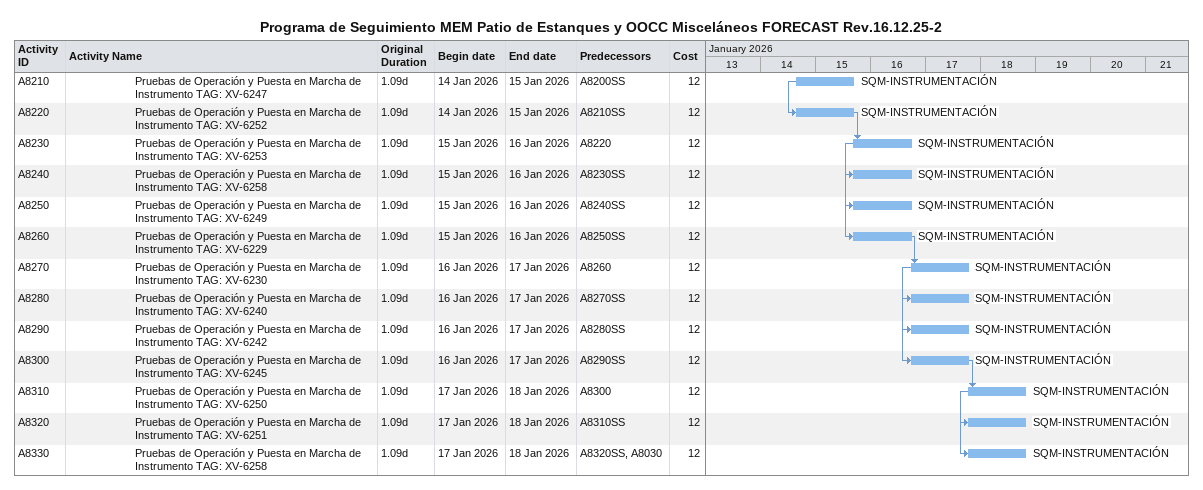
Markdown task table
Programa de Seguimiento MEM Patio de Estanques y OOCC Misceláneos FORECAST Rev.16.12.25-2

| ID | Level | Task | Original duration | Start | Finish | Predecessors | Resources | Cost |
|---|---|---|---|---|---|---|---|---|
| A8210 | 7 | Pruebas de Operación y Puesta en Marcha de Instrumento TAG: XV-6247 | 1.09d | 2026-01-14 | 2026-01-15 | A8200SS | SQM-INSTRUMENTACIÓN | 12 |
| A8220 | 7 | Pruebas de Operación y Puesta en Marcha de Instrumento TAG: XV-6252 | 1.09d | 2026-01-14 | 2026-01-15 | A8210SS | SQM-INSTRUMENTACIÓN | 12 |
| A8230 | 7 | Pruebas de Operación y Puesta en Marcha de Instrumento TAG: XV-6253 | 1.09d | 2026-01-15 | 2026-01-16 | A8220 | SQM-INSTRUMENTACIÓN | 12 |
| A8240 | 7 | Pruebas de Operación y Puesta en Marcha de Instrumento TAG: XV-6258 | 1.09d | 2026-01-15 | 2026-01-16 | A8230SS | SQM-INSTRUMENTACIÓN | 12 |
| A8250 | 7 | Pruebas de Operación y Puesta en Marcha de Instrumento TAG: XV-6249 | 1.09d | 2026-01-15 | 2026-01-16 | A8240SS | SQM-INSTRUMENTACIÓN | 12 |
| A8260 | 7 | Pruebas de Operación y Puesta en Marcha de Instrumento TAG: XV-6229 | 1.09d | 2026-01-15 | 2026-01-16 | A8250SS | SQM-INSTRUMENTACIÓN | 12 |
| A8270 | 7 | Pruebas de Operación y Puesta en Marcha de Instrumento TAG: XV-6230 | 1.09d | 2026-01-16 | 2026-01-17 | A8260 | SQM-INSTRUMENTACIÓN | 12 |
| A8280 | 7 | Pruebas de Operación y Puesta en Marcha de Instrumento TAG: XV-6240 | 1.09d | 2026-01-16 | 2026-01-17 | A8270SS | SQM-INSTRUMENTACIÓN | 12 |
| A8290 | 7 | Pruebas de Operación y Puesta en Marcha de Instrumento TAG: XV-6242 | 1.09d | 2026-01-16 | 2026-01-17 | A8280SS | SQM-INSTRUMENTACIÓN | 12 |
| A8300 | 7 | Pruebas de Operación y Puesta en Marcha de Instrumento TAG: XV-6245 | 1.09d | 2026-01-16 | 2026-01-17 | A8290SS | SQM-INSTRUMENTACIÓN | 12 |
| A8310 | 7 | Pruebas de Operación y Puesta en Marcha de Instrumento TAG: XV-6250 | 1.09d | 2026-01-17 | 2026-01-18 | A8300 | SQM-INSTRUMENTACIÓN | 12 |
| A8320 | 7 | Pruebas de Operación y Puesta en Marcha de Instrumento TAG: XV-6251 | 1.09d | 2026-01-17 | 2026-01-18 | A8310SS | SQM-INSTRUMENTACIÓN | 12 |
| A8330 | 7 | Pruebas de Operación y Puesta en Marcha de Instrumento TAG: XV-6258 | 1.09d | 2026-01-17 | 2026-01-18 | A8320SS, A8030 | SQM-INSTRUMENTACIÓN | 12 |
